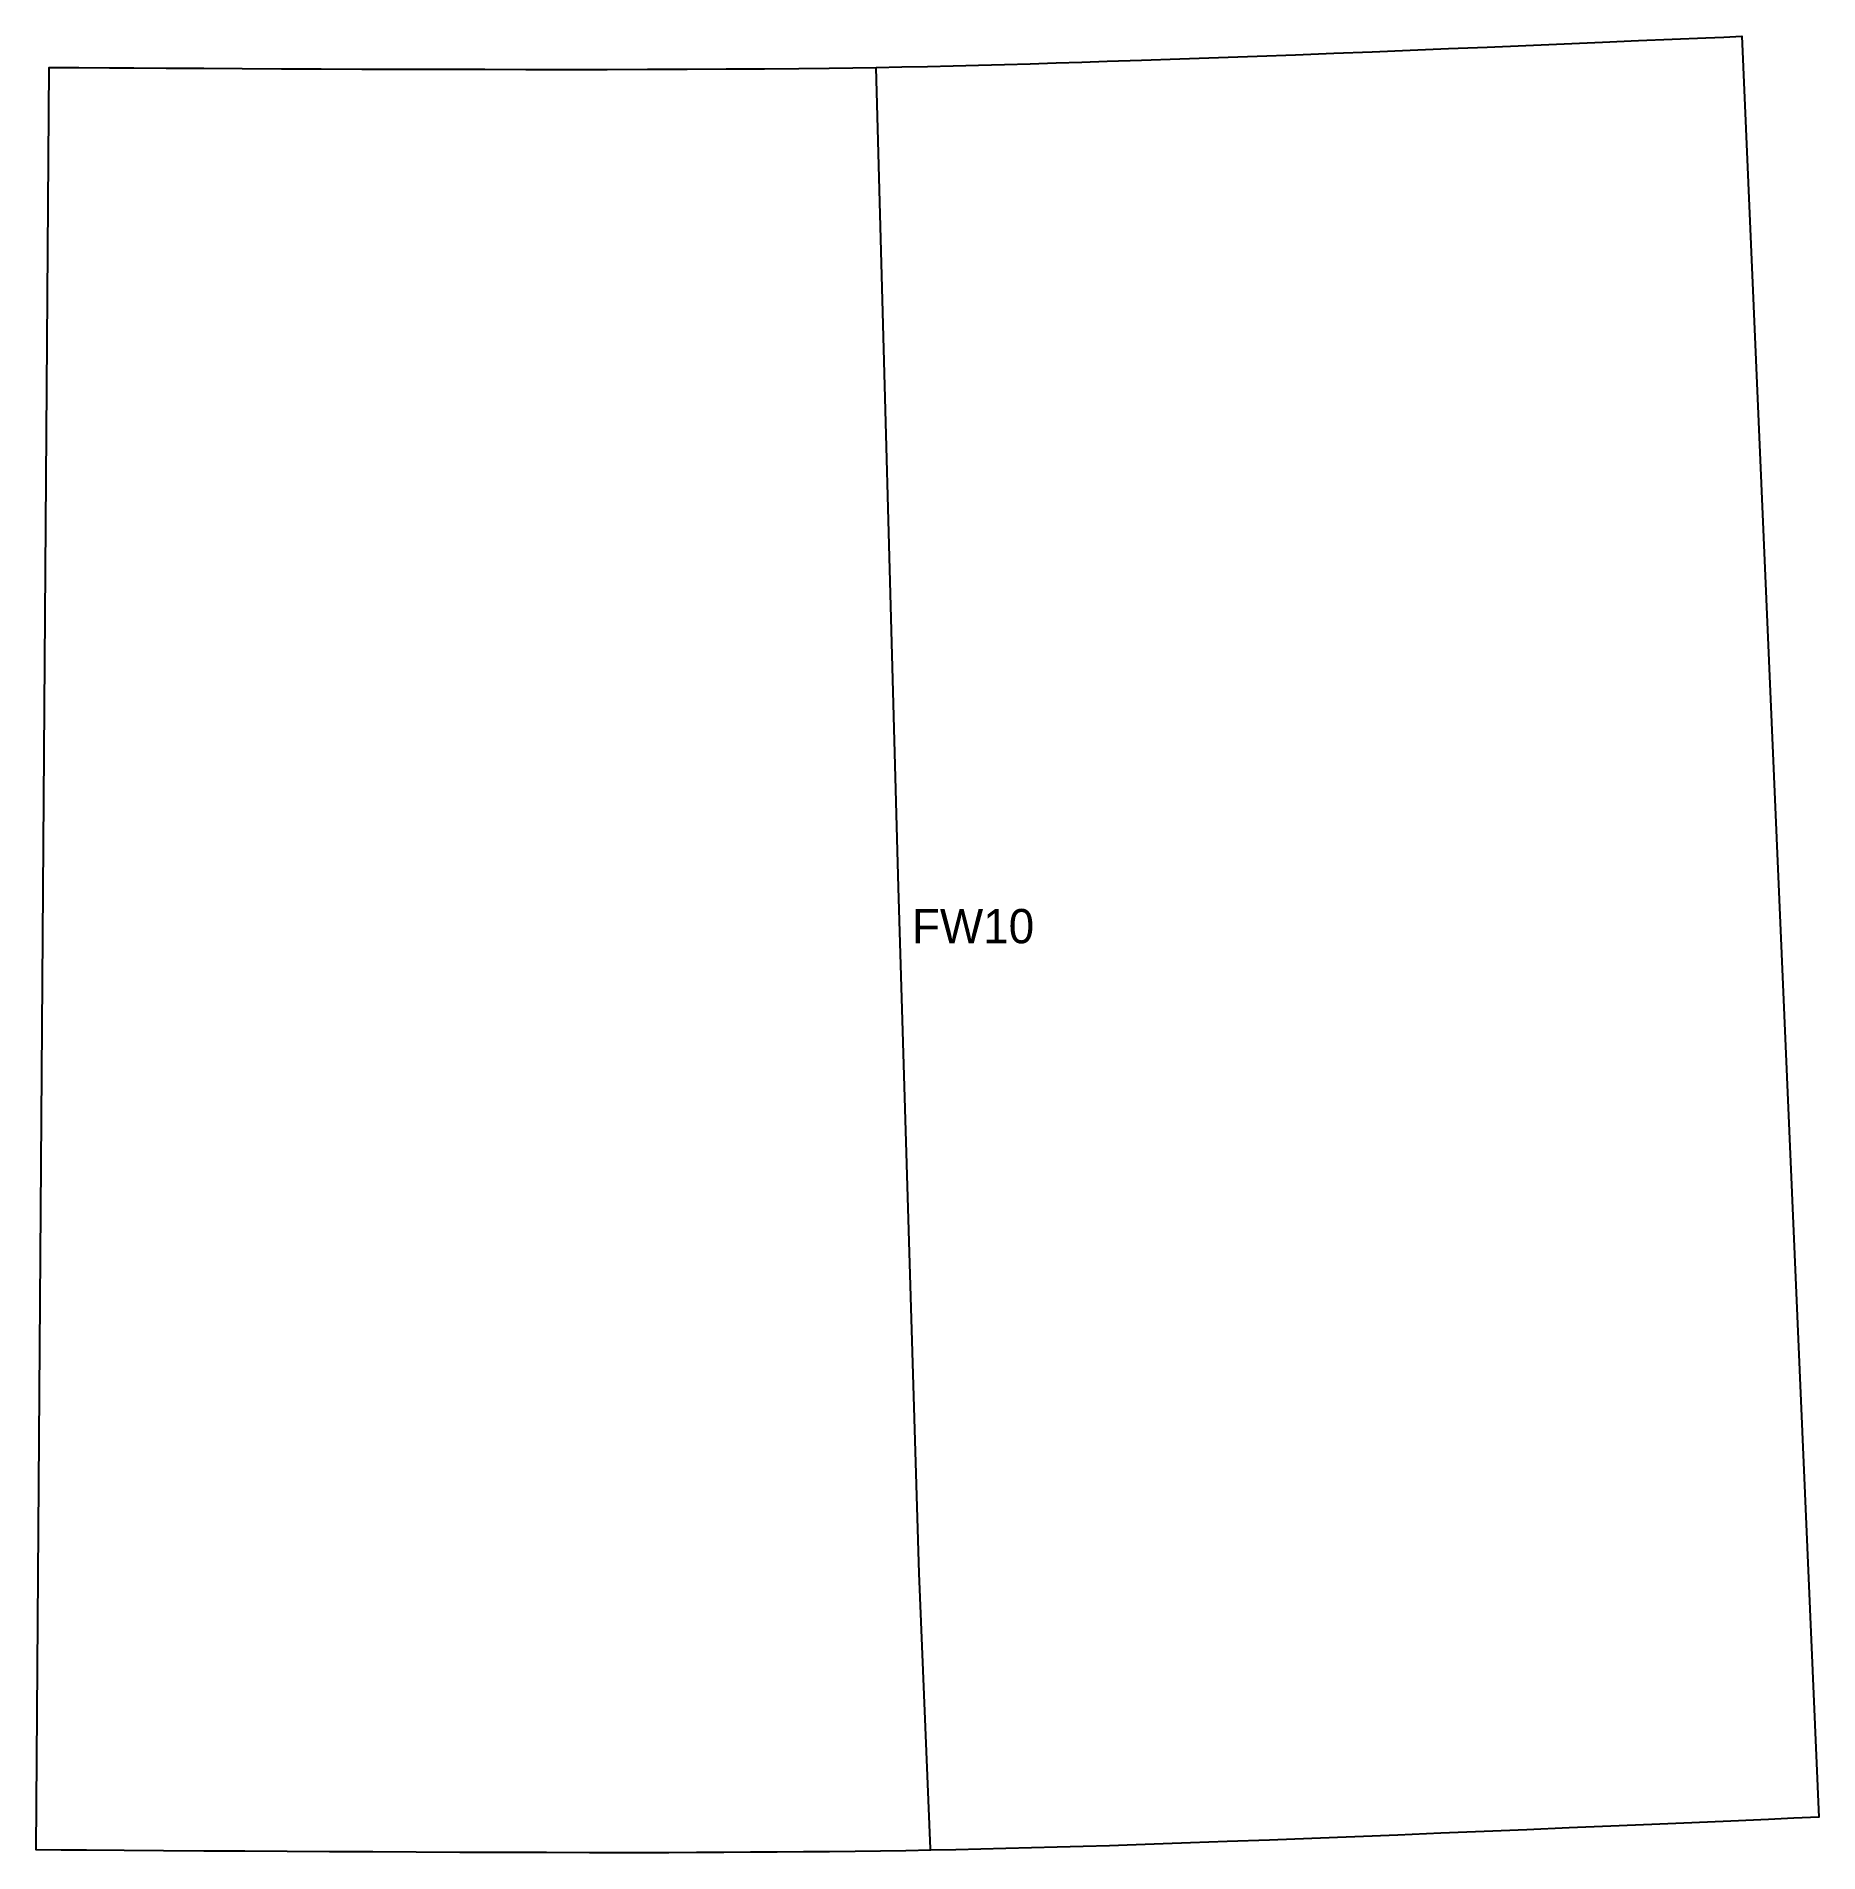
# Model space of a CAD drawing. Header units: millimetres. Extents: x 6 to 162, y 5 to 164.
import ezdxf

# ---------------------------------------------------------------- set-up
doc = ezdxf.new("R2010")
doc.units = ezdxf.units.MM
for name, color, linetype in [('CUT', 7, 'Continuous'), ('LABEL_DO_NOT_CUT', 3, 'Continuous'), ('MARK_DO_NOT_CUT', 5, 'Continuous')]:
    doc.layers.add(name, color=color, linetype=linetype)

msp = doc.modelspace()

# ---------------------------------------------------------------- linework, layer by layer
at = {"layer": 'CUT'}
msp.add_lwpolyline([(9.72, 161.21), (12.4, 161.2), (14.52, 161.18), (17.36, 161.17), (20.65, 161.15), (24.01, 161.13), (27.45, 161.11), (30.94, 161.1), (34.48, 161.08), (38.05, 161.07), (41.65, 161.06), (45.25, 161.06), (48.85, 161.05), (52.43, 161.05), (55.97, 161.05), (59.48, 161.06), (62.95, 161.07), (66.37, 161.09), (69.74, 161.11), (72.72, 161.14), (75.38, 161.17), (77.45, 161.2), (79.5, 161.23), (81.74, 161.27), (83.99, 161.32), (86.23, 161.37), (88.47, 161.43), (90.73, 161.49), (92.99, 161.55), (95.25, 161.62), (97.49, 161.68), (99.73, 161.76), (102.72, 161.85), (106.08, 161.97), (109.46, 162.09), (112.85, 162.22), (116.21, 162.34), (119.55, 162.47), (122.9, 162.6), (126.24, 162.74), (129.6, 162.87), (132.97, 163.01), (136.35, 163.15), (139.72, 163.29), (143.07, 163.43), (146.21, 163.57), (149.15, 163.69), (152.11, 163.82), (153.68, 163.88), (155.26, 163.95), (161.99, 8.1), (159.82, 8.01), (157.6, 7.91), (154.3, 7.77), (150.89, 7.62), (147.38, 7.47), (143.8, 7.32), (140.15, 7.16), (136.44, 7.01), (132.7, 6.85), (128.93, 6.7), (125.16, 6.54), (121.38, 6.39), (117.63, 6.25), (113.91, 6.1), (110.23, 5.97), (107.01, 5.85), (104.62, 5.77), (102.26, 5.69), (99.93, 5.61), (97.62, 5.54), (95.34, 5.47), (93.09, 5.41), (90.86, 5.36), (88.65, 5.3), (86.46, 5.26), (84.28, 5.21), (82.09, 5.17), (79.88, 5.14), (77.65, 5.11), (75.41, 5.08), (73.14, 5.06), (70.84, 5.04), (68.51, 5.03), (66.16, 5.02), (63.77, 5.01), (61.36, 5), (58.11, 5), (54.4, 5), (50.64, 5.01), (46.85, 5.01), (43.05, 5.02), (39.24, 5.04), (35.44, 5.06), (31.67, 5.07), (27.94, 5.09), (24.26, 5.12), (20.65, 5.14), (17.13, 5.16), (13.7, 5.18), (10.39, 5.21), (8.17, 5.22), (6, 5.24), (7.12, 161.23)], close=True, dxfattribs=at)
at = {"layer": 'MARK_DO_NOT_CUT'}
msp.add_lwpolyline([(84.29, 5.22), (84.27, 5.25), (84.27, 5.28), (84.26, 5.34), (83.26, 29.46), (81.44, 89.47), (79.5, 161.23)], dxfattribs=at)

# ---------------------------------------------------------------- texts
at = {"layer": 'LABEL_DO_NOT_CUT'}
msp.add_text('FW10', height=3, dxfattribs=at).set_placement((82.63, 84.58))

doc.saveas('drawing.dxf')
